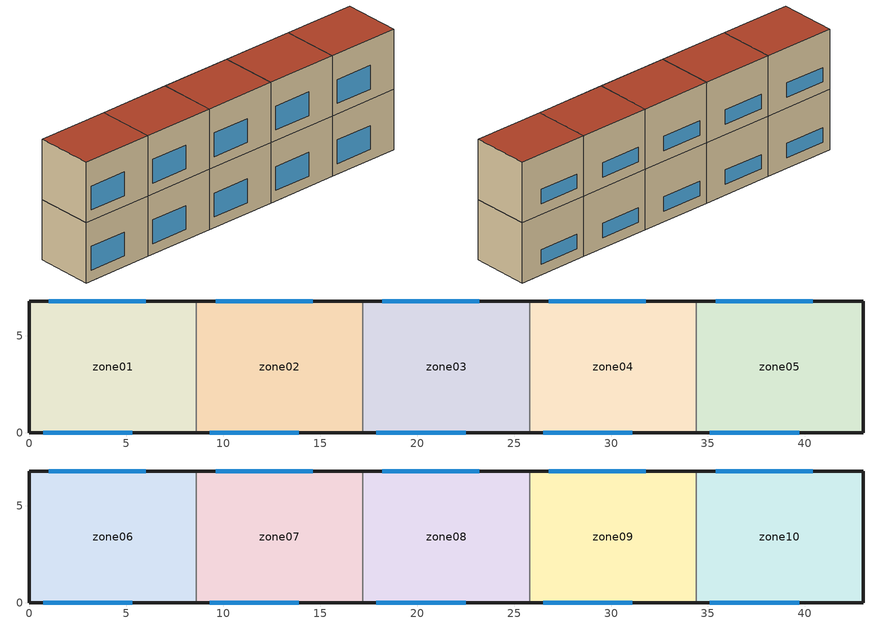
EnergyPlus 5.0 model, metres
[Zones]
zone01
 floor ground (GROUND_FLOOR): 0,0 0,6.8 8.6,6.8 8.6,0 z0
 wall outside (EXT_WALL): 8.6,6.8 0,6.8 0,0 8.6,0 z0:7.1
 wall to zone02 (ADJ_WALL): 8.6,0 8.6,6.8 z0:7.1
 window (EXT_WINDOW1): 0.7,0 5.3,0 z1.25:4.05; 6,6.8 1,6.8 z1.25:2.95
 ceiling to zone06 (ADJ_CEILING): 8.6,0 8.6,6.8 0,6.8 0,0 z7.1
zone02
 floor ground (GROUND_FLOOR): 8.6,0 8.6,6.8 17.2,6.8 17.2,0 z0
 wall outside (EXT_WALL): 17.2,6.8 8.6,6.8 / 8.6,0 17.2,0 z0:7.1
 wall to zone03 (ADJ_WALL): 17.2,0 17.2,6.8 z0:7.1
 wall to zone01 (ADJ_WALL): 8.6,6.8 8.6,0 z0:7.1
 window (EXT_WINDOW1): 9.3,0 13.9,0 z1.25:4.05; 14.6,6.8 9.6,6.8 z1.25:2.95
 ceiling to zone07 (ADJ_CEILING): 17.2,0 17.2,6.8 8.6,6.8 8.6,0 z7.1
zone03
 floor ground (GROUND_FLOOR): 17.2,0 17.2,6.8 25.8,6.8 25.8,0 z0
 wall outside (EXT_WALL): 25.8,6.8 17.2,6.8 / 17.2,0 25.8,0 z0:7.1
 wall to zone04 (ADJ_WALL): 25.8,0 25.8,6.8 z0:7.1
 wall to zone02 (ADJ_WALL): 17.2,6.8 17.2,0 z0:7.1
 window (EXT_WINDOW1): 17.9,0 22.5,0 z1.25:4.05; 23.2,6.8 18.2,6.8 z1.25:2.95
 ceiling to zone08 (ADJ_CEILING): 25.8,0 25.8,6.8 17.2,6.8 17.2,0 z7.1
zone04
 floor ground (GROUND_FLOOR): 25.8,0 25.8,6.8 34.4,6.8 34.4,0 z0
 wall outside (EXT_WALL): 34.4,6.8 25.8,6.8 / 25.8,0 34.4,0 z0:7.1
 wall to zone05 (ADJ_WALL): 34.4,0 34.4,6.8 z0:7.1
 wall to zone03 (ADJ_WALL): 25.8,6.8 25.8,0 z0:7.1
 window (EXT_WINDOW1): 26.5,0 31.1,0 z1.25:4.05; 31.8,6.8 26.8,6.8 z1.25:2.95
 ceiling to zone09 (ADJ_CEILING): 34.4,0 34.4,6.8 25.8,6.8 25.8,0 z7.1
zone05
 floor ground (GROUND_FLOOR): 34.4,0 34.4,6.8 43,6.8 43,0 z0
 wall outside (EXT_WALL): 34.4,0 43,0 43,6.8 34.4,6.8 z0:7.1
 wall to zone04 (ADJ_WALL): 34.4,6.8 34.4,0 z0:7.1
 window (EXT_WINDOW1): 35.1,0 39.7,0 z1.25:4.05; 40.4,6.8 35.4,6.8 z1.25:2.95
 ceiling to zone10 (ADJ_CEILING): 43,0 43,6.8 34.4,6.8 34.4,0 z7.1
zone06
 floor to zone01 (ADJ_CEILING): 0,0 0,6.8 8.6,6.8 8.6,0 z7.1
 wall outside (EXT_WALL): 8.6,6.8 0,6.8 0,0 8.6,0 z7.1:14.2
 wall to zone07 (ADJ_WALL): 8.6,0 8.6,6.8 z7.1:14.2
 window (EXT_WINDOW1): 0.7,0 5.3,0 z8.35:11.15; 6,6.8 1,6.8 z8.35:10.05
 roof outside (EXT_ROOF): 8.6,0 8.6,6.8 0,6.8 0,0 z14.2
zone07
 floor to zone02 (ADJ_CEILING): 8.6,0 8.6,6.8 17.2,6.8 17.2,0 z7.1
 wall outside (EXT_WALL): 17.2,6.8 8.6,6.8 / 8.6,0 17.2,0 z7.1:14.2
 wall to zone08 (ADJ_WALL): 17.2,0 17.2,6.8 z7.1:14.2
 wall to zone06 (ADJ_WALL): 8.6,6.8 8.6,0 z7.1:14.2
 window (EXT_WINDOW1): 9.3,0 13.9,0 z8.35:11.15; 14.6,6.8 9.6,6.8 z8.35:10.05
 roof outside (EXT_ROOF): 17.2,0 17.2,6.8 8.6,6.8 8.6,0 z14.2
zone08
 floor to zone03 (ADJ_CEILING): 17.2,0 17.2,6.8 25.8,6.8 25.8,0 z7.1
 wall outside (EXT_WALL): 25.8,6.8 17.2,6.8 / 17.2,0 25.8,0 z7.1:14.2
 wall to zone09 (ADJ_WALL): 25.8,0 25.8,6.8 z7.1:14.2
 wall to zone07 (ADJ_WALL): 17.2,6.8 17.2,0 z7.1:14.2
 window (EXT_WINDOW1): 17.9,0 22.5,0 z8.35:11.15; 23.2,6.8 18.2,6.8 z8.35:10.05
 roof outside (EXT_ROOF): 25.8,0 25.8,6.8 17.2,6.8 17.2,0 z14.2
zone09
 floor to zone04 (ADJ_CEILING): 25.8,0 25.8,6.8 34.4,6.8 34.4,0 z7.1
 wall outside (EXT_WALL): 34.4,6.8 25.8,6.8 / 25.8,0 34.4,0 z7.1:14.2
 wall to zone10 (ADJ_WALL): 34.4,0 34.4,6.8 z7.1:14.2
 wall to zone08 (ADJ_WALL): 25.8,6.8 25.8,0 z7.1:14.2
 window (EXT_WINDOW1): 26.5,0 31.1,0 z8.35:11.15; 31.8,6.8 26.8,6.8 z8.35:10.05
 roof outside (EXT_ROOF): 34.4,0 34.4,6.8 25.8,6.8 25.8,0 z14.2
zone10
 floor to zone05 (ADJ_CEILING): 34.4,0 34.4,6.8 43,6.8 43,0 z7.1
 wall outside (EXT_WALL): 34.4,0 43,0 43,6.8 34.4,6.8 z7.1:14.2
 wall to zone09 (ADJ_WALL): 34.4,6.8 34.4,0 z7.1:14.2
 window (EXT_WINDOW1): 35.1,0 39.7,0 z8.35:11.15; 40.4,6.8 35.4,6.8 z8.35:10.05
 roof outside (EXT_ROOF): 43,0 43,6.8 34.4,6.8 34.4,0 z14.2
[Building]
TRNSYS18: North Axis {deg}=0; Terrain=City; Loads Convergence Tolerance Value=0; Temperature Convergence Tolerance Value {deltaC}=0; Solar Distribution=FullInteriorAndExterior; Maximum Number of Warmup Days=0
[Site:Location]
not used: Latitude {deg}=0; Longitude {deg}=0; Time Zone {hr}=0; Elevation {m}=0
[Construction]
GROUND_FLOOR; EXT_WALL; EXT_ROOF; ADJ_WALL; ADJ_CEILING; EXT_WINDOW1: 
[WindowProperty:ShadingControl]
ESHADE=0; ISHADE=INPUT 1*MAX_ISHADE : SHADECNTRL=ISHADE_INTERNAL
[SurfaceProperty:OtherSideCoefficients]
BOUNDARY=IDENTICAL; BOUNDARY=INPUT 1*TBOUNDARY; BOUNDARY=INPUT 1*TBOUNDARY_2; BOUNDARY=INPUT 1*TBOUNDARY_3; BOUNDARY=INPUT 1*TGROUND; BOUNDARY=20; BOUNDARY=15
[Zone] Multiplier=1
zone01; zone02; zone03; zone04; zone05; zone06; zone07; zone08; zone09; zone10
